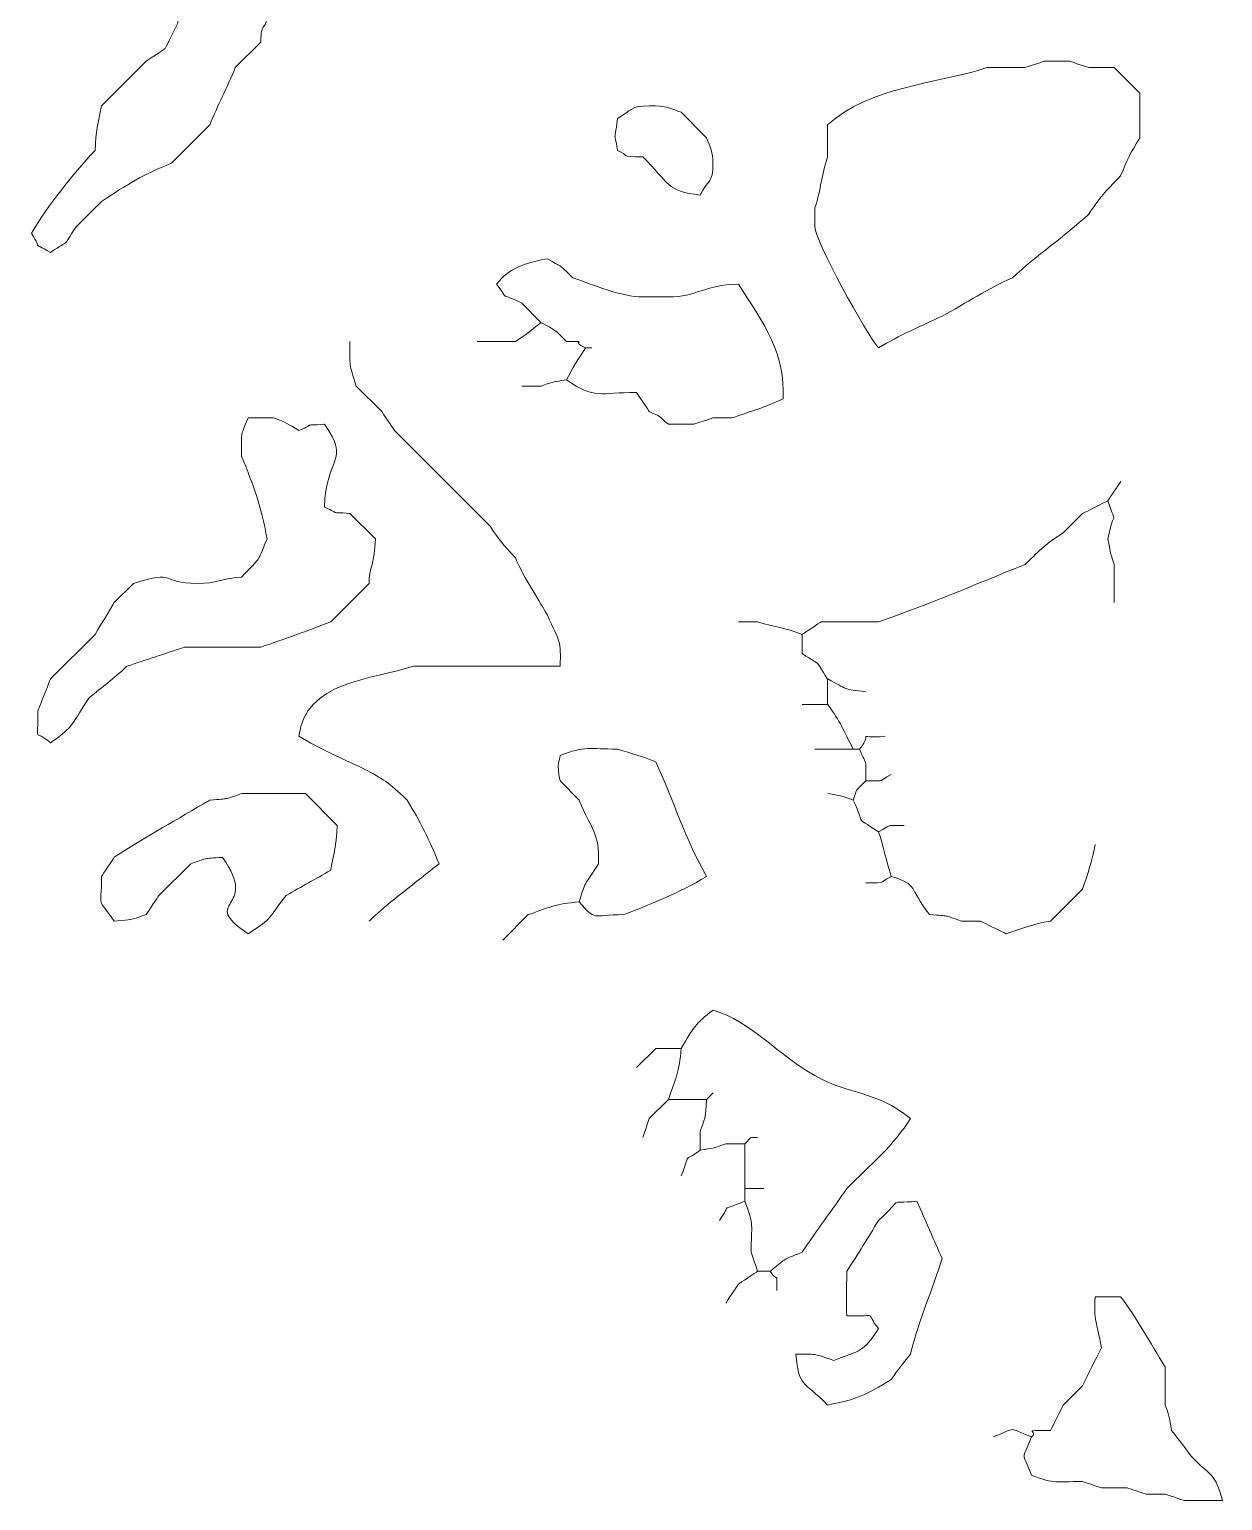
# Model space of a CAD drawing. Header units: millimetres. Extents: x -1760 to -1105, y 422 to 906.
# Drawn here: x -1372.99 to -1346.77, y 519.33 to 551.68 of the extents above; entities that cross this region are included whole.
import ezdxf

# ---------------------------------------------------------------- set-up
doc = ezdxf.new("R2010")
doc.units = ezdxf.units.MM
doc.header["$MEASUREMENT"] = 0
doc.layers.add('layer 1', color=7, linetype='Continuous')

msp = doc.modelspace()

# ---------------------------------------------------------------- linework, layer by layer
at = {"layer": 'layer 1', "color": 225, "lineweight": 0}
for points, knots in [([(-1367.9107, 551.3953), (-1367.9107, 551.3953), (-1368.4706, 550.8353), (-1368.4706, 550.8353), (-1368.4706, 550.8353), (-1368.6477, 550.3938), (-1368.8535, 550.0165), (-1369.0306, 549.5752), (-1369.0306, 549.5752), (-1369.0306, 549.5752), (-1369.8706, 548.7352), (-1369.8706, 548.7352), (-1369.8706, 548.7352), (-1370.5216, 548.474), (-1370.8174, 548.283), (-1371.4106, 547.8951), (-1371.4106, 547.8951), (-1371.4106, 547.8951), (-1371.9706, 547.3351), (-1371.9706, 547.3351), (-1371.9706, 547.3351), (-1372.2941, 546.8512), (-1372.061, 547.0864), (-1372.5307, 546.7752), (-1372.5307, 546.7752), (-1372.9944, 547.0391), (-1372.676, 546.7756), (-1372.9507, 547.195), (-1372.9507, 547.195), (-1372.576, 547.83), (-1372.0756, 548.4468), (-1371.5505, 549.0152), (-1371.5505, 549.0152), (-1371.5406, 549.4515), (-1371.4851, 549.6009), (-1371.4104, 549.9954), (-1371.4104, 549.9954), (-1371.4104, 549.9954), (-1370.4304, 550.9755), (-1370.4304, 550.9755), (-1370.4304, 550.9755), (-1370.4139, 550.9838), (-1370.0344, 551.2403), (-1370.0105, 551.2555), (-1370.0105, 551.2555), (-1369.9595, 551.3449), (-1369.7813, 551.7187), (-1369.7305, 551.8153), (-1369.7305, 551.8153), (-1369.7861, 552.5415), (-1369.9265, 552.8098), (-1370.4304, 553.3557), (-1370.4304, 553.3557), (-1370.71, 553.3016), (-1370.8508, 553.2684), (-1371.1303, 553.2155), (-1371.1303, 553.2155), (-1371.1452, 553.4324), (-1371.1781, 553.3584), (-1371.1303, 553.7755), (-1371.1303, 553.7755), (-1370.7989, 553.9297), (-1370.4888, 554.0599), (-1370.1502, 554.1957), (-1370.1502, 554.1957), (-1370.1502, 554.1957), (-1369.3102, 554.1957), (-1369.3102, 554.1957), (-1369.3102, 554.1957), (-1369.3102, 554.1957), (-1368.7503, 553.6355), (-1368.7503, 553.6355), (-1368.7503, 553.6355), (-1368.742, 553.6189), (-1368.4854, 553.2395), (-1368.4702, 553.2155), (-1368.4702, 553.2155), (-1368.4702, 553.2155), (-1367.9104, 552.6556), (-1367.9104, 552.6556), (-1367.9104, 552.6556), (-1367.8793, 552.5087), (-1367.7703, 552.1032), (-1367.7703, 552.0958), (-1367.7703, 552.0958), (-1367.7703, 551.5804), (-1367.9104, 551.9111), (-1367.9104, 551.3957), (-1367.9104, 551.3957), (-1367.9104, 551.3957), (-1367.9107, 551.3953), (-1367.9107, 551.3953)], [0, 0, 0, 0, 0.0416667, 0.0416667, 0.0416667, 0.0416667, 0.0833333, 0.0833333, 0.0833333, 0.0833333, 0.125, 0.125, 0.125, 0.125, 0.1666667, 0.1666667, 0.1666667, 0.1666667, 0.2083333, 0.2083333, 0.2083333, 0.2083333, 0.25, 0.25, 0.25, 0.25, 0.2916667, 0.2916667, 0.2916667, 0.2916667, 0.3333333, 0.3333333, 0.3333333, 0.3333333, 0.375, 0.375, 0.375, 0.375, 0.4166667, 0.4166667, 0.4166667, 0.4166667, 0.4583333, 0.4583333, 0.4583333, 0.4583333, 0.5, 0.5, 0.5, 0.5, 0.5416667, 0.5416667, 0.5416667, 0.5416667, 0.5833333, 0.5833333, 0.5833333, 0.5833333, 0.625, 0.625, 0.625, 0.625, 0.6666667, 0.6666667, 0.6666667, 0.6666667, 0.7083333, 0.7083333, 0.7083333, 0.7083333, 0.75, 0.75, 0.75, 0.75, 0.7916667, 0.7916667, 0.7916667, 0.7916667, 0.8333333, 0.8333333, 0.8333333, 0.8333333, 0.875, 0.875, 0.875, 0.875, 0.9166667, 0.9166667, 0.9166667, 0.9166667, 1, 1, 1, 1]), ([(-1348.5898, 549.2953), (-1348.8, 548.9441), (-1348.8589, 548.831), (-1349.0097, 548.4551), (-1349.0097, 548.4551), (-1349.3701, 548.087), (-1349.4438, 548.0087), (-1349.7096, 547.6152), (-1349.7096, 547.6152), (-1350.2626, 547.1047), (-1350.8369, 546.7257), (-1351.3899, 546.2152), (-1351.3899, 546.2152), (-1351.9228, 545.9896), (-1352.4119, 545.6522), (-1352.9298, 545.3752), (-1352.9298, 545.3752), (-1353.4092, 545.1523), (-1353.8689, 544.951), (-1354.3299, 544.6751), (-1354.3299, 544.6751), (-1354.601, 544.9757), (-1355.7301, 547.0305), (-1355.7301, 547.3352), (-1355.7301, 547.3352), (-1355.7301, 547.3352), (-1355.7301, 547.7552), (-1355.7301, 547.7552), (-1355.7301, 547.7552), (-1355.589, 548.1902), (-1355.5913, 548.4405), (-1355.4498, 548.8753), (-1355.4498, 548.8753), (-1355.4498, 548.8753), (-1355.4498, 549.5754), (-1355.4498, 549.5754), (-1355.4498, 549.5754), (-1354.4973, 550.434), (-1353.1072, 550.4601), (-1351.9499, 550.8355), (-1351.9499, 550.8355), (-1351.9499, 550.8355), (-1351.11, 550.8357), (-1351.11, 550.8357), (-1351.11, 550.8357), (-1351.1017, 550.839), (-1350.7133, 550.9669), (-1350.69, 550.9755), (-1350.69, 550.9755), (-1350.69, 550.9755), (-1350.13, 550.9754), (-1350.13, 550.9754), (-1350.13, 550.9754), (-1350.1217, 550.972), (-1349.7335, 550.844), (-1349.71, 550.8357), (-1349.71, 550.8357), (-1349.71, 550.8357), (-1349.15, 550.8355), (-1349.15, 550.8355), (-1349.15, 550.8355), (-1349.15, 550.8355), (-1348.5901, 550.2756), (-1348.5901, 550.2756), (-1348.5901, 550.2756), (-1348.5901, 550.2756), (-1348.5901, 549.2954), (-1348.5901, 549.2954), (-1348.5901, 549.2954), (-1348.5901, 549.2954), (-1348.5898, 549.2953), (-1348.5898, 549.2953)], [0, 0, 0, 0, 0.0526316, 0.0526316, 0.0526316, 0.0526316, 0.1052632, 0.1052632, 0.1052632, 0.1052632, 0.1578947, 0.1578947, 0.1578947, 0.1578947, 0.2105263, 0.2105263, 0.2105263, 0.2105263, 0.2631579, 0.2631579, 0.2631579, 0.2631579, 0.3157895, 0.3157895, 0.3157895, 0.3157895, 0.3684211, 0.3684211, 0.3684211, 0.3684211, 0.4210526, 0.4210526, 0.4210526, 0.4210526, 0.4736842, 0.4736842, 0.4736842, 0.4736842, 0.5263158, 0.5263158, 0.5263158, 0.5263158, 0.5789474, 0.5789474, 0.5789474, 0.5789474, 0.6315789, 0.6315789, 0.6315789, 0.6315789, 0.6842105, 0.6842105, 0.6842105, 0.6842105, 0.7368421, 0.7368421, 0.7368421, 0.7368421, 0.7894737, 0.7894737, 0.7894737, 0.7894737, 0.8421053, 0.8421053, 0.8421053, 0.8421053, 0.8947368, 0.8947368, 0.8947368, 0.8947368, 1, 1, 1, 1]), ([(-1358.2503, 548.0352), (-1358.9903, 548.1082), (-1358.9495, 548.3144), (-1359.5104, 548.8751), (-1359.5104, 548.8751), (-1360.0511, 548.8753), (-1359.7851, 548.9019), (-1360.0703, 549.0153), (-1360.0703, 549.0153), (-1360.143, 549.5406), (-1360.1419, 549.0774), (-1360.0703, 549.7152), (-1360.0703, 549.7152), (-1359.7549, 549.9013), (-1359.7715, 549.9954), (-1359.3702, 549.9952), (-1359.3702, 549.9952), (-1359.3702, 549.9952), (-1359.2303, 549.9954), (-1359.2303, 549.9954), (-1359.2303, 549.9954), (-1358.9866, 549.9954), (-1358.8793, 549.9246), (-1358.6705, 549.8553), (-1358.6705, 549.8553), (-1358.6705, 549.8553), (-1358.1105, 549.2951), (-1358.1105, 549.2951), (-1358.1105, 549.2951), (-1358.0367, 549.0908), (-1357.9704, 548.976), (-1357.9704, 548.7354), (-1357.9704, 548.7354), (-1357.9704, 548.2793), (-1358.0882, 548.3738), (-1358.2505, 548.0352), (-1358.2505, 548.0352), (-1358.2505, 548.0352), (-1358.2503, 548.0352), (-1358.2503, 548.0352)], [0, 0, 0, 0, 0.0909091, 0.0909091, 0.0909091, 0.0909091, 0.1818182, 0.1818182, 0.1818182, 0.1818182, 0.2727273, 0.2727273, 0.2727273, 0.2727273, 0.3636364, 0.3636364, 0.3636364, 0.3636364, 0.4545455, 0.4545455, 0.4545455, 0.4545455, 0.5454545, 0.5454545, 0.5454545, 0.5454545, 0.6363636, 0.6363636, 0.6363636, 0.6363636, 0.7272727, 0.7272727, 0.7272727, 0.7272727, 0.8181818, 0.8181818, 0.8181818, 0.8181818, 1, 1, 1, 1]), ([(-1360.7704, 544.675), (-1360.9402, 544.421), (-1361.0514, 544.2396), (-1361.1904, 543.9749), (-1361.1904, 543.9749), (-1360.5732, 543.5353), (-1360.4449, 543.695), (-1359.6501, 543.6951), (-1359.6501, 543.6951), (-1359.6419, 543.6786), (-1359.3854, 543.2988), (-1359.37, 543.2752), (-1359.37, 543.2752), (-1359.0275, 543.1191), (-1359.234, 543.2194), (-1358.9504, 542.9949), (-1358.9504, 542.9949), (-1358.9504, 542.9949), (-1358.3904, 542.9951), (-1358.3904, 542.9951), (-1358.3904, 542.9951), (-1358.3821, 542.9984), (-1357.9939, 543.1265), (-1357.9702, 543.1351), (-1357.9702, 543.1351), (-1357.9702, 543.1351), (-1357.5502, 543.1349), (-1357.5502, 543.1349), (-1357.5502, 543.1349), (-1357.1306, 543.2803), (-1356.8389, 543.3649), (-1356.4302, 543.5549), (-1356.4302, 543.5549), (-1356.3683, 544.524), (-1356.8382, 545.2003), (-1357.4104, 546.075), (-1357.4104, 546.075), (-1358.177, 546.0584), (-1358.3152, 545.7952), (-1358.9504, 545.795), (-1358.9504, 545.795), (-1358.9504, 545.795), (-1359.5104, 545.7952), (-1359.5104, 545.7952), (-1359.5104, 545.7952), (-1359.9823, 545.7952), (-1360.6115, 546.0631), (-1361.0505, 546.215), (-1361.0505, 546.215), (-1361.3787, 546.5433), (-1361.2868, 546.4397), (-1361.6105, 546.6352), (-1361.6105, 546.6352), (-1362.1529, 546.5205), (-1362.4198, 546.448), (-1362.7306, 546.075), (-1362.7306, 546.075), (-1362.378, 545.6495), (-1362.7846, 545.9605), (-1362.1705, 545.6552), (-1362.1705, 545.6552), (-1362.1705, 545.6552), (-1361.7506, 545.2352), (-1361.7506, 545.2352), (-1361.7506, 545.2352), (-1361.4108, 545.0417), (-1361.5172, 545.1419), (-1361.1907, 544.815), (-1361.1907, 544.815), (-1360.6326, 544.8152), (-1361.1503, 544.8387), (-1360.7707, 544.6751), (-1360.7707, 544.6751), (-1360.7707, 544.6751), (-1360.6305, 544.6751), (-1360.6305, 544.6751)], [0, 0, 0, 0, 0.05, 0.05, 0.05, 0.05, 0.1, 0.1, 0.1, 0.1, 0.15, 0.15, 0.15, 0.15, 0.2, 0.2, 0.2, 0.2, 0.25, 0.25, 0.25, 0.25, 0.3, 0.3, 0.3, 0.3, 0.35, 0.35, 0.35, 0.35, 0.4, 0.4, 0.4, 0.4, 0.45, 0.45, 0.45, 0.45, 0.5, 0.5, 0.5, 0.5, 0.55, 0.55, 0.55, 0.55, 0.6, 0.6, 0.6, 0.6, 0.65, 0.65, 0.65, 0.65, 0.7, 0.7, 0.7, 0.7, 0.75, 0.75, 0.75, 0.75, 0.8, 0.8, 0.8, 0.8, 0.85, 0.85, 0.85, 0.85, 0.9, 0.9, 0.9, 0.9, 1, 1, 1, 1]), ([(-1363.15, 544.8156), (-1363.15, 544.8156), (-1362.3101, 544.8156), (-1362.3101, 544.8156), (-1362.3101, 544.8156), (-1362.0451, 544.9851), (-1362.0037, 545.0309), (-1361.75, 545.2355)], [0, 0, 0, 0, 0.3333333, 0.3333333, 0.3333333, 0.3333333, 1, 1, 1, 1]), ([(-1365.5306, 532.0749), (-1365.034, 532.5335), (-1364.5072, 532.9163), (-1363.9905, 533.335), (-1363.9905, 533.335), (-1364.1957, 533.8467), (-1364.404, 534.2568), (-1364.6904, 534.7352), (-1364.6904, 534.7352), (-1365.1314, 535.1423), (-1365.1769, 535.171), (-1365.6706, 535.4353), (-1365.6706, 535.4353), (-1366.15, 535.6582), (-1366.6097, 535.8591), (-1367.0706, 536.1353), (-1367.0706, 536.1353), (-1366.9515, 537.3431), (-1365.4461, 537.3849), (-1364.5505, 537.6752), (-1364.5505, 537.6752), (-1364.5505, 537.6752), (-1361.3304, 537.6754), (-1361.3304, 537.6754), (-1361.3304, 537.6754), (-1361.3068, 538.2361), (-1361.3338, 538.1991), (-1361.6105, 538.7954), (-1361.6105, 538.7954), (-1361.8631, 539.2676), (-1362.0986, 539.5543), (-1362.3104, 540.0556), (-1362.3104, 540.0556), (-1362.6135, 540.3847), (-1362.641, 540.4159), (-1362.8706, 540.7555), (-1362.8706, 540.7555), (-1362.8706, 540.7555), (-1364.9705, 542.8557), (-1364.9705, 542.8557), (-1364.9705, 542.8557), (-1364.9788, 542.8723), (-1365.2353, 543.2519), (-1365.2505, 543.2755), (-1365.2505, 543.2755), (-1365.2505, 543.2755), (-1365.8103, 543.8355), (-1365.8103, 543.8355), (-1365.8103, 543.8355), (-1365.9786, 544.3545), (-1365.9504, 544.2363), (-1365.9504, 544.8157)], [0, 0, 0, 0, 0.0714286, 0.0714286, 0.0714286, 0.0714286, 0.1428571, 0.1428571, 0.1428571, 0.1428571, 0.2142857, 0.2142857, 0.2142857, 0.2142857, 0.2857143, 0.2857143, 0.2857143, 0.2857143, 0.3571429, 0.3571429, 0.3571429, 0.3571429, 0.4285714, 0.4285714, 0.4285714, 0.4285714, 0.5, 0.5, 0.5, 0.5, 0.5714286, 0.5714286, 0.5714286, 0.5714286, 0.6428571, 0.6428571, 0.6428571, 0.6428571, 0.7142857, 0.7142857, 0.7142857, 0.7142857, 0.7857143, 0.7857143, 0.7857143, 0.7857143, 0.8571429, 0.8571429, 0.8571429, 0.8571429, 1, 1, 1, 1]), ([(-1362.1693, 543.835), (-1362.1693, 543.835), (-1361.7493, 543.8348), (-1361.7493, 543.8348), (-1361.7493, 543.8348), (-1361.4052, 543.9587), (-1361.5094, 543.913), (-1361.1895, 543.9749)], [0, 0, 0, 0, 0.3333333, 0.3333333, 0.3333333, 0.3333333, 1, 1, 1, 1]), ([(-1365.5295, 539.4959), (-1365.5295, 539.4959), (-1366.3695, 538.6559), (-1366.3695, 538.6559), (-1366.3695, 538.6559), (-1366.9014, 538.4425), (-1367.3698, 538.2827), (-1367.9099, 538.0959), (-1367.9099, 538.0959), (-1367.9099, 538.0959), (-1369.5899, 538.0957), (-1369.5899, 538.0957), (-1369.5899, 538.0957), (-1370.0087, 537.9509), (-1370.4311, 537.8207), (-1370.8501, 537.6759), (-1370.8501, 537.6759), (-1371.1758, 537.375), (-1371.3621, 537.2418), (-1371.69, 536.976), (-1371.69, 536.976), (-1372.0289, 536.4576), (-1372.0232, 536.3317), (-1372.53, 535.9958), (-1372.53, 535.9958), (-1372.9186, 536.3297), (-1372.7931, 535.927), (-1372.8097, 536.6957), (-1372.8097, 536.6957), (-1372.7159, 536.9257), (-1372.6226, 537.1653), (-1372.53, 537.3958), (-1372.53, 537.3958), (-1372.53, 537.3958), (-1371.5498, 538.376), (-1371.5498, 538.376), (-1371.5498, 538.376), (-1371.4064, 538.6189), (-1371.275, 538.8337), (-1371.1298, 539.0759), (-1371.1298, 539.0759), (-1371.1298, 539.0759), (-1370.7098, 539.4961), (-1370.7098, 539.4961), (-1370.7098, 539.4961), (-1369.7425, 539.8095), (-1370.13, 539.4961), (-1369.3097, 539.4961), (-1369.3097, 539.4961), (-1368.8362, 539.4959), (-1368.8371, 539.5969), (-1368.3297, 539.6357), (-1368.3297, 539.6357), (-1367.8786, 540.1245), (-1368.0079, 539.9121), (-1367.7696, 540.4759), (-1367.7696, 540.4759), (-1367.9107, 541.2227), (-1368.0555, 541.6129), (-1368.3297, 542.2959), (-1368.3297, 542.2959), (-1368.3297, 542.8712), (-1368.3755, 542.6569), (-1368.1896, 543.1358), (-1368.1896, 543.1358), (-1368.1896, 543.1358), (-1367.6294, 543.136), (-1367.6294, 543.136), (-1367.6294, 543.136), (-1367.3262, 543.0268), (-1367.3343, 543.012), (-1367.0695, 542.8559), (-1367.0695, 542.8559), (-1366.6651, 543.0302), (-1367.0187, 542.9559), (-1366.5097, 542.9958), (-1366.5097, 542.9958), (-1365.9235, 542.1733), (-1366.4857, 542.2727), (-1366.5097, 541.176), (-1366.5097, 541.176), (-1366.1052, 541.0015), (-1366.4587, 541.0758), (-1365.9498, 541.0357), (-1365.9498, 541.0357), (-1365.9498, 541.0357), (-1365.3898, 540.4759), (-1365.3898, 540.4759), (-1365.3898, 540.4759), (-1365.4014, 539.9488), (-1365.5297, 539.8358), (-1365.5297, 539.4957), (-1365.5297, 539.4957), (-1365.5297, 539.4957), (-1365.5295, 539.4959), (-1365.5295, 539.4959)], [0, 0, 0, 0, 0.04, 0.04, 0.04, 0.04, 0.08, 0.08, 0.08, 0.08, 0.12, 0.12, 0.12, 0.12, 0.16, 0.16, 0.16, 0.16, 0.2, 0.2, 0.2, 0.2, 0.24, 0.24, 0.24, 0.24, 0.28, 0.28, 0.28, 0.28, 0.32, 0.32, 0.32, 0.32, 0.36, 0.36, 0.36, 0.36, 0.4, 0.4, 0.4, 0.4, 0.44, 0.44, 0.44, 0.44, 0.48, 0.48, 0.48, 0.48, 0.52, 0.52, 0.52, 0.52, 0.56, 0.56, 0.56, 0.56, 0.6, 0.6, 0.6, 0.6, 0.64, 0.64, 0.64, 0.64, 0.68, 0.68, 0.68, 0.68, 0.72, 0.72, 0.72, 0.72, 0.76, 0.76, 0.76, 0.76, 0.8, 0.8, 0.8, 0.8, 0.84, 0.84, 0.84, 0.84, 0.88, 0.88, 0.88, 0.88, 0.92, 0.92, 0.92, 0.92, 1, 1, 1, 1]), ([(-1349.1487, 539.0759), (-1349.1487, 539.0759), (-1349.1487, 539.9159), (-1349.1487, 539.9159), (-1349.1487, 539.9159), (-1349.2726, 540.2598), (-1349.2269, 540.1557), (-1349.2888, 540.4757), (-1349.2888, 540.4757), (-1349.148, 541.2208), (-1349.0889, 540.6738), (-1349.2888, 541.3157), (-1349.2888, 541.3157), (-1349.2329, 541.4056), (-1349.0649, 541.6453), (-1349.0089, 541.7356)], [0, 0, 0, 0, 0.2, 0.2, 0.2, 0.2, 0.4, 0.4, 0.4, 0.4, 0.6, 0.6, 0.6, 0.6, 1, 1, 1, 1]), ([(-1356.0095, 536.8352), (-1356.0095, 536.8352), (-1355.4493, 536.8351), (-1355.4493, 536.8351), (-1355.4493, 536.8351), (-1355.4493, 536.8351), (-1355.4496, 537.3951), (-1355.4496, 537.3951), (-1355.4496, 537.3951), (-1355.759, 537.8678), (-1355.5283, 537.6334), (-1356.0095, 537.9551), (-1356.0095, 537.9551), (-1356.0095, 537.9551), (-1356.0095, 538.3751), (-1356.0095, 538.3751), (-1356.0095, 538.3751), (-1355.9829, 538.3899), (-1355.6162, 538.6406), (-1355.5897, 538.655), (-1355.5897, 538.655), (-1355.5897, 538.655), (-1354.3296, 538.655), (-1354.3296, 538.655), (-1354.3296, 538.655), (-1353.0749, 539.0893), (-1352.3001, 539.4377), (-1351.1093, 539.9151), (-1351.1093, 539.9151), (-1350.7408, 540.2753), (-1350.6628, 540.3492), (-1350.2693, 540.6151), (-1350.2693, 540.6151), (-1350.2693, 540.6151), (-1349.8493, 541.035), (-1349.8493, 541.035), (-1349.8493, 541.035), (-1349.7634, 541.0721), (-1349.3789, 541.2723), (-1349.2893, 541.3151)], [0, 0, 0, 0, 0.0909091, 0.0909091, 0.0909091, 0.0909091, 0.1818182, 0.1818182, 0.1818182, 0.1818182, 0.2727273, 0.2727273, 0.2727273, 0.2727273, 0.3636364, 0.3636364, 0.3636364, 0.3636364, 0.4545455, 0.4545455, 0.4545455, 0.4545455, 0.5454545, 0.5454545, 0.5454545, 0.5454545, 0.6363636, 0.6363636, 0.6363636, 0.6363636, 0.7272727, 0.7272727, 0.7272727, 0.7272727, 0.8181818, 0.8181818, 0.8181818, 0.8181818, 1, 1, 1, 1]), ([(-1357.4102, 538.6557), (-1357.4102, 538.6557), (-1356.9902, 538.6556), (-1356.9902, 538.6556), (-1356.9902, 538.6556), (-1356.5711, 538.5196), (-1356.4191, 538.5344), (-1356.01, 538.3756)], [0, 0, 0, 0, 0.3333333, 0.3333333, 0.3333333, 0.3333333, 1, 1, 1, 1]), ([(-1355.4489, 536.8352), (-1355.1576, 536.4382), (-1355.1057, 536.2772), (-1354.8893, 535.8552), (-1354.8893, 535.8552), (-1354.8893, 535.8552), (-1354.7492, 535.8552), (-1354.7492, 535.8552), (-1354.7492, 535.8552), (-1354.4033, 536.2729), (-1354.9053, 536.0789), (-1354.189, 536.1352)], [0, 0, 0, 0, 0.25, 0.25, 0.25, 0.25, 0.5, 0.5, 0.5, 0.5, 1, 1, 1, 1]), ([(-1360.9094, 532.4949), (-1360.7566, 533.0263), (-1360.7741, 532.8524), (-1360.4894, 533.335), (-1360.4894, 533.335), (-1360.4601, 534.0339), (-1360.6249, 534.0256), (-1360.9094, 534.735), (-1360.9094, 534.735), (-1360.9094, 534.735), (-1361.3294, 535.1551), (-1361.3294, 535.1551), (-1361.3294, 535.1551), (-1361.4161, 535.5684), (-1361.3376, 535.5771), (-1361.3294, 535.7152), (-1361.3294, 535.7152), (-1360.7778, 535.929), (-1360.69, 535.8551), (-1360.0692, 535.8551), (-1360.0692, 535.8551), (-1359.7311, 535.7453), (-1359.5586, 535.7102), (-1359.2293, 535.5751), (-1359.2293, 535.5751), (-1358.8425, 534.7429), (-1358.5705, 533.8541), (-1358.1092, 533.0551), (-1358.1092, 533.0551), (-1358.762, 532.664), (-1359.2422, 532.4905), (-1359.9294, 532.2149), (-1359.9294, 532.2149), (-1360.6617, 532.2151), (-1360.5353, 532.0594), (-1360.9094, 532.4949), (-1360.9094, 532.4949), (-1361.4264, 532.4552), (-1361.5715, 532.3733), (-1362.0296, 532.2151), (-1362.0296, 532.2151), (-1362.0296, 532.2151), (-1362.5895, 531.6549), (-1362.5895, 531.6549)], [0, 0, 0, 0, 0.0833333, 0.0833333, 0.0833333, 0.0833333, 0.1666667, 0.1666667, 0.1666667, 0.1666667, 0.25, 0.25, 0.25, 0.25, 0.3333333, 0.3333333, 0.3333333, 0.3333333, 0.4166667, 0.4166667, 0.4166667, 0.4166667, 0.5, 0.5, 0.5, 0.5, 0.5833333, 0.5833333, 0.5833333, 0.5833333, 0.6666667, 0.6666667, 0.6666667, 0.6666667, 0.75, 0.75, 0.75, 0.75, 0.8333333, 0.8333333, 0.8333333, 0.8333333, 1, 1, 1, 1]), ([(-1354.05, 535.2954), (-1354.3728, 535.14), (-1354.1105, 535.1553), (-1354.6099, 535.1551), (-1354.6099, 535.1551), (-1354.8824, 534.8826), (-1354.7848, 535.0137), (-1354.8901, 534.7353), (-1354.8901, 534.7353), (-1354.5875, 534.1143), (-1354.9247, 534.439), (-1354.3299, 534.0353), (-1354.3299, 534.0353), (-1354.2171, 533.6871), (-1354.1631, 533.4036), (-1354.05, 533.0553), (-1354.05, 533.0553), (-1353.4413, 532.8658), (-1353.6851, 532.8173), (-1353.2101, 532.2151), (-1353.2101, 532.2151), (-1352.7292, 532.1774), (-1352.9576, 532.2201), (-1352.51, 532.0752), (-1352.51, 532.0752), (-1352.51, 532.0752), (-1352.09, 532.0751), (-1352.09, 532.0751), (-1352.09, 532.0751), (-1352.0007, 532.0244), (-1351.627, 531.8463), (-1351.5303, 531.7953), (-1351.5303, 531.7953), (-1351.1622, 531.9225), (-1350.9472, 532.0003), (-1350.5501, 532.0751), (-1350.5501, 532.0751), (-1350.5501, 532.0751), (-1349.8502, 532.7753), (-1349.8502, 532.7753), (-1349.8502, 532.7753), (-1349.7229, 533.1431), (-1349.6453, 533.3583), (-1349.5701, 533.7552)], [0, 0, 0, 0, 0.0833333, 0.0833333, 0.0833333, 0.0833333, 0.1666667, 0.1666667, 0.1666667, 0.1666667, 0.25, 0.25, 0.25, 0.25, 0.3333333, 0.3333333, 0.3333333, 0.3333333, 0.4166667, 0.4166667, 0.4166667, 0.4166667, 0.5, 0.5, 0.5, 0.5, 0.5833333, 0.5833333, 0.5833333, 0.5833333, 0.6666667, 0.6666667, 0.6666667, 0.6666667, 0.75, 0.75, 0.75, 0.75, 0.8333333, 0.8333333, 0.8333333, 0.8333333, 1, 1, 1, 1]), ([(-1366.3696, 533.195), (-1366.712, 532.9898), (-1367.0071, 532.8401), (-1367.3496, 532.6351), (-1367.3496, 532.6351), (-1367.7636, 532.1243), (-1367.6215, 532.1504), (-1368.1896, 531.795), (-1368.1896, 531.795), (-1369.3074, 532.5534), (-1367.9061, 532.291), (-1368.7498, 533.4751), (-1368.7498, 533.4751), (-1369.2303, 533.4373), (-1369.0019, 533.48), (-1369.4495, 533.3352), (-1369.4495, 533.3352), (-1369.4495, 533.3352), (-1370.1494, 532.6351), (-1370.1494, 532.6351), (-1370.1494, 532.6351), (-1370.1577, 532.6185), (-1370.4142, 532.2391), (-1370.4295, 532.2151), (-1370.4295, 532.2151), (-1370.8407, 532.0789), (-1370.6871, 532.1093), (-1371.1295, 532.0752), (-1371.1295, 532.0752), (-1371.5256, 532.6314), (-1371.4094, 532.3008), (-1371.4094, 533.0553), (-1371.4094, 533.0553), (-1371.4011, 533.072), (-1371.1446, 533.4514), (-1371.1295, 533.4754), (-1371.1295, 533.4754), (-1370.3821, 533.964), (-1369.7623, 534.2965), (-1369.0296, 534.7353), (-1369.0296, 534.7353), (-1368.5487, 534.7731), (-1368.777, 534.7304), (-1368.3295, 534.8756), (-1368.3295, 534.8756), (-1368.3295, 534.8756), (-1366.9293, 534.8756), (-1366.9293, 534.8756), (-1366.9293, 534.8756), (-1366.9293, 534.8756), (-1366.2294, 534.1753), (-1366.2294, 534.1753), (-1366.2294, 534.1753), (-1366.2294, 533.7479), (-1366.3691, 533.3036), (-1366.3695, 533.1953), (-1366.3695, 533.1953), (-1366.3695, 533.1953), (-1366.3696, 533.195), (-1366.3696, 533.195)], [0, 0, 0, 0, 0.0625, 0.0625, 0.0625, 0.0625, 0.125, 0.125, 0.125, 0.125, 0.1875, 0.1875, 0.1875, 0.1875, 0.25, 0.25, 0.25, 0.25, 0.3125, 0.3125, 0.3125, 0.3125, 0.375, 0.375, 0.375, 0.375, 0.4375, 0.4375, 0.4375, 0.4375, 0.5, 0.5, 0.5, 0.5, 0.5625, 0.5625, 0.5625, 0.5625, 0.625, 0.625, 0.625, 0.625, 0.6875, 0.6875, 0.6875, 0.6875, 0.75, 0.75, 0.75, 0.75, 0.8125, 0.8125, 0.8125, 0.8125, 0.875, 0.875, 0.875, 0.875, 1, 1, 1, 1]), ([(-1356.7091, 524.3745), (-1356.2873, 524.7148), (-1356.4976, 524.5941), (-1356.009, 524.7947), (-1356.009, 524.7947), (-1355.6945, 525.2755), (-1355.35, 525.7193), (-1355.0288, 526.1945), (-1355.0288, 526.1945), (-1354.5185, 526.7048), (-1353.9814, 527.1584), (-1353.6286, 527.7347), (-1353.6286, 527.7347), (-1354.4236, 528.3621), (-1354.9233, 528.23), (-1355.7289, 528.6754), (-1355.7289, 528.6754), (-1356.4935, 529.098), (-1357.1447, 529.8778), (-1357.9688, 530.1149), (-1357.9688, 530.1149), (-1358.3578, 529.8215), (-1358.3962, 529.7367), (-1358.6689, 529.2747), (-1358.6689, 529.2747), (-1358.7086, 528.7576), (-1358.7904, 528.6128), (-1358.9488, 528.1547), (-1358.9488, 528.1547), (-1358.9488, 528.1547), (-1358.1089, 528.1549), (-1358.1089, 528.1549), (-1358.1089, 528.1549), (-1358.145, 527.6939), (-1358.1055, 527.8853), (-1358.2489, 527.4548), (-1358.2489, 527.4548), (-1358.2489, 527.4548), (-1358.2489, 527.0348), (-1358.2489, 527.0348), (-1358.2489, 527.0348), (-1357.9515, 527.0971), (-1358.0177, 527.0565), (-1357.6891, 527.1747), (-1357.6891, 527.1747), (-1357.6891, 527.1747), (-1357.2689, 527.1748), (-1357.2689, 527.1748)], [0, 0, 0, 0, 0.0769231, 0.0769231, 0.0769231, 0.0769231, 0.1538462, 0.1538462, 0.1538462, 0.1538462, 0.2307692, 0.2307692, 0.2307692, 0.2307692, 0.3076923, 0.3076923, 0.3076923, 0.3076923, 0.3846154, 0.3846154, 0.3846154, 0.3846154, 0.4615385, 0.4615385, 0.4615385, 0.4615385, 0.5384615, 0.5384615, 0.5384615, 0.5384615, 0.6153846, 0.6153846, 0.6153846, 0.6153846, 0.6923077, 0.6923077, 0.6923077, 0.6923077, 0.7692308, 0.7692308, 0.7692308, 0.7692308, 0.8461538, 0.8461538, 0.8461538, 0.8461538, 1, 1, 1, 1]), ([(-1359.6493, 528.8549), (-1359.6493, 528.8549), (-1359.2293, 529.2747), (-1359.2293, 529.2747), (-1359.2293, 529.2747), (-1359.2293, 529.2747), (-1358.6694, 529.2747), (-1358.6694, 529.2747)], [0, 0, 0, 0, 0.3333333, 0.3333333, 0.3333333, 0.3333333, 1, 1, 1, 1]), ([(-1359.5103, 527.3149), (-1359.5037, 527.3265), (-1359.3757, 527.7227), (-1359.3699, 527.7347), (-1359.3699, 527.7347), (-1359.3699, 527.7347), (-1358.9501, 528.1547), (-1358.9501, 528.1547)], [0, 0, 0, 0, 0.3333333, 0.3333333, 0.3333333, 0.3333333, 1, 1, 1, 1]), ([(-1357.2696, 526.1947), (-1357.2696, 526.1947), (-1357.2696, 527.1748), (-1357.2696, 527.1748), (-1357.2696, 527.1748), (-1357.0966, 527.3479), (-1357.1957, 527.3149), (-1356.9897, 527.3149)], [0, 0, 0, 0, 0.3333333, 0.3333333, 0.3333333, 0.3333333, 1, 1, 1, 1]), ([(-1356.8496, 526.1945), (-1356.8496, 526.1945), (-1357.2696, 526.1947), (-1357.2696, 526.1947), (-1357.2696, 526.1947), (-1357.2696, 526.1947), (-1357.2696, 525.9147), (-1357.2696, 525.9147), (-1357.2696, 525.9147), (-1357.0617, 525.3789), (-1357.1297, 525.4009), (-1357.1296, 524.7947), (-1357.1296, 524.7947), (-1357.1262, 524.7864), (-1356.9982, 524.398), (-1356.9897, 524.3745), (-1356.9897, 524.3745), (-1356.9897, 524.3745), (-1356.7098, 524.3745), (-1356.7098, 524.3745), (-1356.7098, 524.3745), (-1356.5288, 524.0844), (-1356.5697, 524.4239), (-1356.5697, 523.9545)], [0, 0, 0, 0, 0.1428571, 0.1428571, 0.1428571, 0.1428571, 0.2857143, 0.2857143, 0.2857143, 0.2857143, 0.4285714, 0.4285714, 0.4285714, 0.4285714, 0.5714286, 0.5714286, 0.5714286, 0.5714286, 0.7142857, 0.7142857, 0.7142857, 0.7142857, 1, 1, 1, 1]), ([(-1353.63, 522.5545), (-1353.829, 522.3028), (-1353.8791, 522.2503), (-1354.0502, 521.9943), (-1354.0502, 521.9943), (-1354.61, 521.659), (-1354.797, 521.558), (-1355.45, 521.4345), (-1355.45, 521.4345), (-1356.0084, 521.9927), (-1356.0788, 521.8306), (-1356.1503, 522.5547), (-1356.1503, 522.5547), (-1355.5996, 522.5431), (-1355.8045, 522.575), (-1355.3103, 522.4145), (-1355.3103, 522.4145), (-1354.6998, 522.6593), (-1354.6912, 522.5701), (-1354.3301, 523.1146), (-1354.3301, 523.1146), (-1354.6638, 523.5032), (-1354.2611, 523.3777), (-1355.03, 523.3947), (-1355.03, 523.3947), (-1355.048, 523.6748), (-1355.03, 523.9568), (-1355.03, 524.3749), (-1355.03, 524.3749), (-1354.7767, 524.7622), (-1354.5642, 525.1037), (-1354.3303, 525.4947), (-1354.3303, 525.4947), (-1353.7311, 526.0347), (-1354.1957, 525.8452), (-1353.4902, 525.9149), (-1353.4902, 525.9149), (-1353.2937, 525.4921), (-1353.1266, 525.0774), (-1352.9301, 524.6546), (-1352.9301, 524.6546), (-1353.1148, 524.0854), (-1353.5288, 523.0371), (-1353.63, 522.5547), (-1353.63, 522.5547), (-1353.63, 522.5547), (-1353.63, 522.5545), (-1353.63, 522.5545)], [0, 0, 0, 0, 0.0769231, 0.0769231, 0.0769231, 0.0769231, 0.1538462, 0.1538462, 0.1538462, 0.1538462, 0.2307692, 0.2307692, 0.2307692, 0.2307692, 0.3076923, 0.3076923, 0.3076923, 0.3076923, 0.3846154, 0.3846154, 0.3846154, 0.3846154, 0.4615385, 0.4615385, 0.4615385, 0.4615385, 0.5384615, 0.5384615, 0.5384615, 0.5384615, 0.6153846, 0.6153846, 0.6153846, 0.6153846, 0.6923077, 0.6923077, 0.6923077, 0.6923077, 0.7692308, 0.7692308, 0.7692308, 0.7692308, 0.8461538, 0.8461538, 0.8461538, 0.8461538, 1, 1, 1, 1]), ([(-1357.6896, 523.6746), (-1357.6748, 523.7012), (-1357.4241, 524.0679), (-1357.4097, 524.0946), (-1357.4097, 524.0946), (-1357.3931, 524.1029), (-1357.0135, 524.3592), (-1356.9897, 524.3745)], [0, 0, 0, 0, 0.3333333, 0.3333333, 0.3333333, 0.3333333, 1, 1, 1, 1]), ([(-1351.8094, 520.7342), (-1351.2578, 520.9482), (-1351.5206, 520.9484), (-1350.9694, 520.7344), (-1350.9694, 520.7344), (-1350.7815, 520.8762), (-1351.264, 520.8743), (-1350.5494, 520.8743), (-1350.5494, 520.8743), (-1350.5126, 520.96), (-1350.3122, 521.3445), (-1350.2695, 521.4343), (-1350.2695, 521.4343), (-1350.2695, 521.4343), (-1349.8495, 521.8545), (-1349.8495, 521.8545), (-1349.8495, 521.8545), (-1349.7126, 522.1354), (-1349.5719, 522.4168), (-1349.4295, 522.6944), (-1349.4295, 522.6944), (-1349.5408, 523.285), (-1349.6035, 523.2832), (-1349.5694, 523.8145), (-1349.5694, 523.8145), (-1349.5694, 523.8145), (-1349.0096, 523.8143), (-1349.0096, 523.8143), (-1349.0096, 523.8143), (-1348.6213, 523.3227), (-1348.3797, 522.81), (-1348.0295, 522.2743), (-1348.0295, 522.2743), (-1348.0295, 522.2743), (-1348.0294, 521.4343), (-1348.0294, 521.4343), (-1348.0294, 521.4343), (-1347.9055, 521.0903), (-1347.9512, 521.1942), (-1347.8895, 520.8743), (-1347.8895, 520.8743), (-1347.6904, 520.6226), (-1347.6406, 520.5704), (-1347.4693, 520.3144), (-1347.4693, 520.3144), (-1346.9776, 519.8225), (-1346.9471, 519.9518), (-1346.7694, 519.3342)], [0, 0, 0, 0, 0.0769231, 0.0769231, 0.0769231, 0.0769231, 0.1538462, 0.1538462, 0.1538462, 0.1538462, 0.2307692, 0.2307692, 0.2307692, 0.2307692, 0.3076923, 0.3076923, 0.3076923, 0.3076923, 0.3846154, 0.3846154, 0.3846154, 0.3846154, 0.4615385, 0.4615385, 0.4615385, 0.4615385, 0.5384615, 0.5384615, 0.5384615, 0.5384615, 0.6153846, 0.6153846, 0.6153846, 0.6153846, 0.6923077, 0.6923077, 0.6923077, 0.6923077, 0.7692308, 0.7692308, 0.7692308, 0.7692308, 0.8461538, 0.8461538, 0.8461538, 0.8461538, 1, 1, 1, 1]), ([(-1350.9692, 520.7344), (-1351.1832, 520.1832), (-1351.1832, 520.4456), (-1350.9694, 519.8944), (-1350.9694, 519.8944), (-1350.4332, 519.6865), (-1350.4554, 519.7544), (-1349.8493, 519.7546), (-1349.8493, 519.7546), (-1349.841, 519.7512), (-1349.4525, 519.6228), (-1349.4292, 519.6143), (-1349.4292, 519.6143), (-1349.4292, 519.6143), (-1348.8692, 519.6145), (-1348.8692, 519.6145), (-1348.8692, 519.6145), (-1348.8609, 519.6112), (-1348.4726, 519.4827), (-1348.449, 519.4745), (-1348.449, 519.4745), (-1348.449, 519.4745), (-1348.0292, 519.4743), (-1348.0292, 519.4743), (-1348.0292, 519.4743), (-1348.0209, 519.4709), (-1347.6329, 519.3431), (-1347.6092, 519.3346), (-1347.6092, 519.3346), (-1347.6092, 519.3346), (-1346.7693, 519.3344), (-1346.7693, 519.3344)], [0, 0, 0, 0, 0.1111111, 0.1111111, 0.1111111, 0.1111111, 0.2222222, 0.2222222, 0.2222222, 0.2222222, 0.3333333, 0.3333333, 0.3333333, 0.3333333, 0.4444444, 0.4444444, 0.4444444, 0.4444444, 0.5555556, 0.5555556, 0.5555556, 0.5555556, 0.6666667, 0.6666667, 0.6666667, 0.6666667, 0.7777778, 0.7777778, 0.7777778, 0.7777778, 1, 1, 1, 1])]:
    msp.add_open_spline(points, degree=3, knots=knots, dxfattribs=at)
for points in [[(-1355.4489, 537.3958), (-1355.0089, 537.17), (-1355.1159, 537.1658), (-1354.6088, 537.1159)], [(-1355.7301, 535.8551), (-1355.7301, 535.8551), (-1354.8901, 535.8552), (-1354.8901, 535.8552)], [(-1354.7496, 535.8552), (-1354.5815, 535.4314), (-1354.6095, 535.7141), (-1354.6095, 535.1551)], [(-1355.4489, 534.875), (-1355.1607, 534.8301), (-1355.1632, 534.8345), (-1354.8894, 534.7352)], [(-1354.3294, 534.0351), (-1354.0066, 534.1903), (-1354.2689, 534.175), (-1353.7694, 534.1751)], [(-1354.609, 532.9148), (-1354.1096, 532.915), (-1354.3719, 532.9), (-1354.0491, 533.0551)], [(-1357.9692, 528.2945), (-1357.9692, 528.2945), (-1358.1092, 528.1549), (-1358.1092, 528.1549)], [(-1358.6703, 526.4748), (-1358.4188, 527.0879), (-1358.6571, 526.7312), (-1358.2503, 527.0346)], [(-1357.8302, 525.4946), (-1357.5268, 525.9004), (-1357.8833, 525.6634), (-1357.2701, 525.9147)]]:
    msp.add_open_spline(points, degree=3, dxfattribs=at)

doc.saveas('drawing.dxf')
